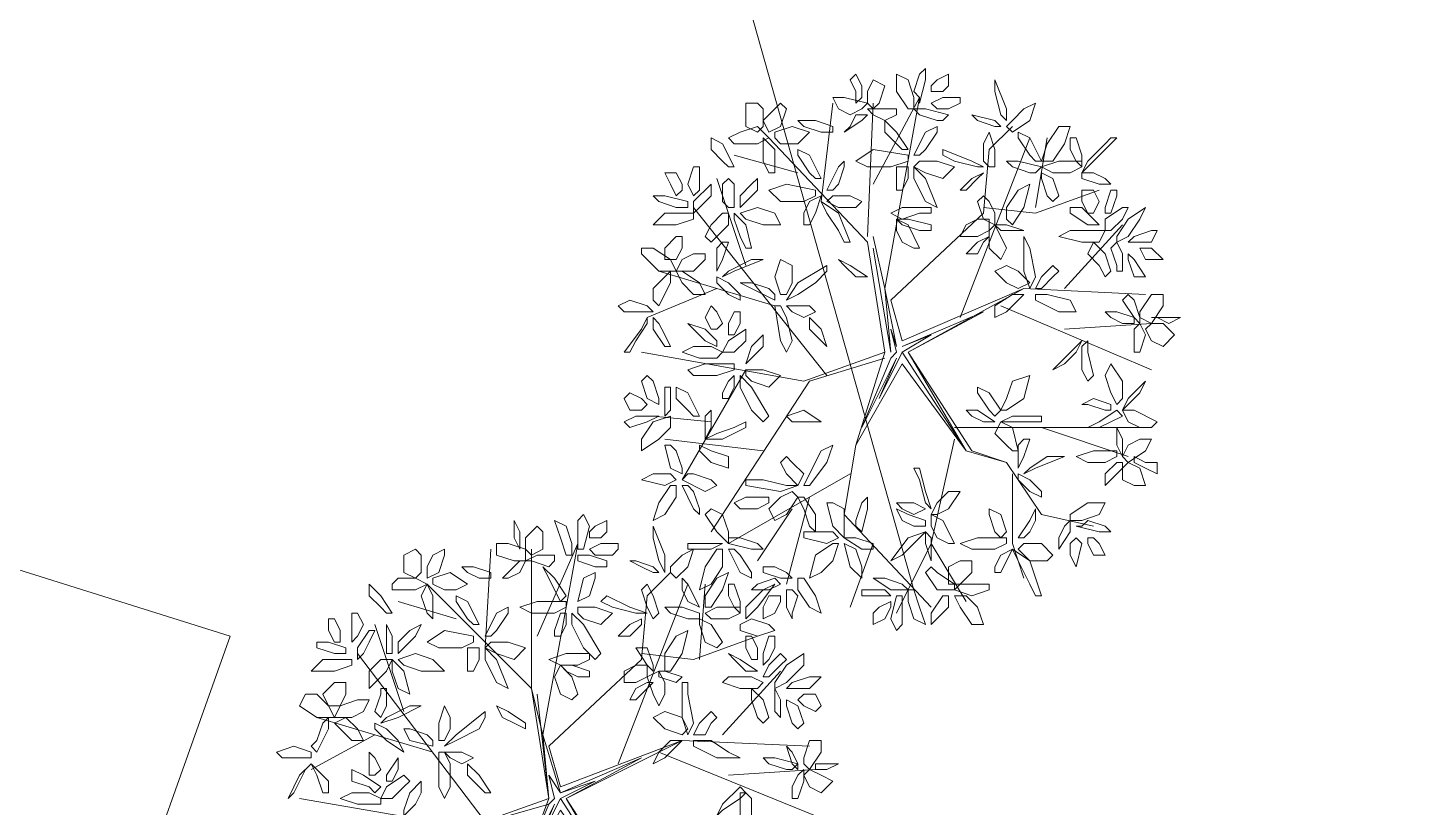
# Model space of a CAD drawing. Header units: millimetres. Extents: x 2364 to 2508, y 1551 to 1771.
# Drawn here: x 2444.81 to 2451.59, y 1631.53 to 1635.33 of the extents above; entities that cross this region are included whole.
import ezdxf

# ---------------------------------------------------------------- set-up
doc = ezdxf.new("R2010")
doc.units = ezdxf.units.MM
doc.layers.add('PDF_0', color=7, linetype='Continuous')
doc.layers.add('PDF_CVL_CUADCON_TIT', color=7, linetype='Continuous')

msp = doc.modelspace()

# ---------------------------------------------------------------- linework, layer by layer
at = {"layer": 'PDF_0', "lineweight": 9}
for points in [[(2448.8435, 1634.9621), (2448.8718, 1634.9903), (2448.8718, 1635.0468), (2448.8435, 1635.1033), (2448.8153, 1635.0751), (2448.8435, 1635.0186)], [(2449.1259, 1634.9339), (2449.0977, 1634.9339), (2449.0412, 1635.0186), (2449.0412, 1635.1033), (2449.0977, 1635.0751), (2449.1259, 1634.9903)], [(2449.1259, 1635.0186), (2449.1542, 1635.1033), (2449.1824, 1635.1315), (2449.1824, 1635.0751), (2449.1542, 1634.9621), (2449.1542, 1634.9903)], [(2449.2107, 1635.0186), (2449.2107, 1635.0468), (2449.2389, 1635.0751), (2449.2954, 1635.1033), (2449.2954, 1635.0468), (2449.2671, 1635.0186)], [(2448.9283, 1634.9339), (2448.9, 1634.9621), (2448.9, 1635.0186), (2448.9283, 1635.0751), (2448.9847, 1635.0468), (2448.9565, 1634.9621)], [(2449.5213, 1635.0186), (2449.5213, 1635.0751), (2449.5778, 1634.9339), (2449.5778, 1634.8774), (2449.5495, 1634.9056)], [(2448.3917, 1634.9339), (2448.3917, 1634.8491), (2448.3635, 1634.8209), (2448.307, 1634.8491), (2448.307, 1634.9621), (2448.3635, 1634.9621)], [(2448.4764, 1634.9621), (2448.5047, 1634.9339), (2448.4764, 1634.8491), (2448.4199, 1634.8209), (2448.3917, 1634.8774), (2448.4482, 1634.9339)], [(2448.8153, 1634.9056), (2448.7588, 1634.9339), (2448.7306, 1634.9903), (2448.7871, 1634.9903), (2448.9, 1634.9621), (2448.8718, 1634.9339)], [(2449.2954, 1634.9339), (2449.2389, 1634.9339), (2449.2107, 1634.9621), (2449.2671, 1634.9903), (2449.3519, 1634.9903), (2449.3519, 1634.9621)], [(2449.5778, 1634.8491), (2449.606, 1634.8209), (2449.6907, 1634.8774), (2449.719, 1634.9621), (2449.6625, 1634.9339), (2449.606, 1634.8774)], [(2448.8153, 1634.8491), (2448.7871, 1634.8209), (2448.8718, 1634.8774), (2448.9, 1634.9056), (2448.8435, 1634.9056)], [(2448.9847, 1634.8774), (2448.9283, 1634.9056), (2448.9, 1634.9339), (2448.9565, 1634.9339), (2449.0412, 1634.9339), (2449.0412, 1634.9056)], [(2449.2389, 1634.8774), (2449.1542, 1634.9056), (2449.1259, 1634.9339), (2449.1824, 1634.9339), (2449.2954, 1634.9056), (2449.2671, 1634.8774)], [(2449.4366, 1634.8774), (2449.4083, 1634.9056), (2449.5213, 1634.8774), (2449.5495, 1634.8491), (2449.5213, 1634.8491)], [(2448.2787, 1634.8209), (2448.3635, 1634.8491), (2448.4199, 1634.7927), (2448.3635, 1634.7644), (2448.2505, 1634.7644), (2448.2223, 1634.7927)], [(2448.4482, 1634.7927), (2448.4482, 1634.8209), (2448.5329, 1634.8491), (2448.6176, 1634.8209), (2448.5611, 1634.7644), (2448.4764, 1634.7644)], [(2448.6741, 1634.8209), (2448.5894, 1634.8491), (2448.5611, 1634.8774), (2448.6459, 1634.8774), (2448.7306, 1634.8491), (2448.7306, 1634.8209)], [(2449.0412, 1634.7644), (2448.9847, 1634.8209), (2448.9847, 1634.8774), (2449.0412, 1634.8209), (2449.0977, 1634.7362), (2449.0695, 1634.7362)], [(2449.1824, 1634.7362), (2449.2389, 1634.8209), (2449.2389, 1634.8491), (2449.1824, 1634.8209), (2449.1259, 1634.7079), (2449.1542, 1634.7079)], [(2449.493, 1634.6515), (2449.5213, 1634.6515), (2449.5213, 1634.7362), (2449.493, 1634.8209), (2449.4648, 1634.7644), (2449.4648, 1634.6797)], [(2449.6907, 1634.7079), (2449.6342, 1634.7927), (2449.6342, 1634.8209), (2449.6907, 1634.7927), (2449.7472, 1634.6797), (2449.719, 1634.6797)], [(2449.7472, 1634.6797), (2449.8037, 1634.6797), (2449.8602, 1634.7644), (2449.8884, 1634.8491), (2449.8319, 1634.8491), (2449.7754, 1634.7644)], [(2448.194, 1634.6797), (2448.1375, 1634.7362), (2448.1375, 1634.7927), (2448.194, 1634.7644), (2448.2505, 1634.6515), (2448.2223, 1634.6515)], [(2448.3917, 1634.6797), (2448.3917, 1634.7362), (2448.3917, 1634.7927), (2448.4482, 1634.7362), (2448.4482, 1634.6232), (2448.4199, 1634.6232)], [(2449.8884, 1634.7362), (2449.9166, 1634.6797), (2449.9449, 1634.6515), (2449.9449, 1634.7079), (2449.9166, 1634.7927), (2449.8884, 1634.7927)], [(2450.0578, 1634.7644), (2449.9731, 1634.6797), (2449.9449, 1634.6232), (2450.0014, 1634.6797), (2450.1143, 1634.7927), (2450.0861, 1634.7927)], [(2448.6176, 1634.6232), (2448.5611, 1634.7079), (2448.5611, 1634.7362), (2448.6176, 1634.7079), (2448.6741, 1634.595), (2448.6459, 1634.595)], [(2448.7588, 1634.5667), (2448.7871, 1634.6515), (2448.7871, 1634.6797), (2448.7588, 1634.6515), (2448.7023, 1634.5385), (2448.7306, 1634.5385)], [(2449.013, 1634.6515), (2448.9, 1634.6515), (2448.8435, 1634.6797), (2448.9283, 1634.7362), (2449.0977, 1634.7079), (2449.0977, 1634.6797)], [(2449.1259, 1634.6515), (2449.1542, 1634.6797), (2449.2389, 1634.6797), (2449.3236, 1634.6515), (2449.2671, 1634.595), (2449.1824, 1634.6232)], [(2449.3236, 1634.6797), (2449.4366, 1634.6515), (2449.4648, 1634.6515), (2449.4083, 1634.6797), (2449.2671, 1634.7362), (2449.2671, 1634.7079)], [(2449.6907, 1634.6232), (2449.606, 1634.6515), (2449.5778, 1634.6797), (2449.6342, 1634.6797), (2449.7472, 1634.6515), (2449.719, 1634.6232)], [(2449.8884, 1634.6232), (2449.8037, 1634.6232), (2449.7472, 1634.6515), (2449.8319, 1634.6797), (2449.9449, 1634.6797), (2449.9449, 1634.6515)], [(2447.9963, 1634.5385), (2447.9681, 1634.5103), (2447.9399, 1634.5667), (2447.9116, 1634.6232), (2447.9681, 1634.6232), (2447.9963, 1634.5667)], [(2448.0811, 1634.595), (2448.0811, 1634.5385), (2448.0528, 1634.5103), (2448.0246, 1634.5667), (2448.0528, 1634.6515), (2448.0811, 1634.6515)], [(2449.0412, 1634.5385), (2449.0695, 1634.5385), (2449.0977, 1634.595), (2449.0977, 1634.6515), (2449.0412, 1634.6515), (2449.0412, 1634.595)], [(2449.1824, 1634.482), (2449.2389, 1634.4538), (2449.1824, 1634.595), (2449.1259, 1634.6515), (2449.1259, 1634.595)], [(2449.3801, 1634.5385), (2449.3519, 1634.5385), (2449.4083, 1634.595), (2449.4648, 1634.6232), (2449.4366, 1634.595)], [(2449.7754, 1634.5103), (2449.7472, 1634.595), (2449.7472, 1634.6232), (2449.8037, 1634.595), (2449.8319, 1634.5103), (2449.8037, 1634.482)], [(2449.9449, 1634.6232), (2449.9449, 1634.595), (2450.0296, 1634.5667), (2450.0861, 1634.5667), (2450.0578, 1634.595), (2450.0014, 1634.6232)], [(2448.1375, 1634.5103), (2448.1375, 1634.5667), (2448.0528, 1634.482), (2448.0528, 1634.4255), (2448.0811, 1634.4538)], [(2448.194, 1634.482), (2448.194, 1634.5667), (2448.2223, 1634.595), (2448.2505, 1634.5667), (2448.2505, 1634.4538), (2448.2223, 1634.4538)], [(2448.2787, 1634.5103), (2448.3352, 1634.5667), (2448.3635, 1634.595), (2448.3635, 1634.5385), (2448.2787, 1634.4538), (2448.2787, 1634.482)], [(2448.5894, 1634.482), (2448.4764, 1634.482), (2448.4199, 1634.5385), (2448.5047, 1634.5667), (2448.6459, 1634.5385), (2448.6459, 1634.5103)], [(2449.5778, 1634.3973), (2449.606, 1634.3691), (2449.6625, 1634.4538), (2449.6907, 1634.5667), (2449.6342, 1634.5385), (2449.5778, 1634.4538)], [(2447.9681, 1634.4538), (2447.8834, 1634.482), (2447.8552, 1634.5103), (2447.9116, 1634.5103), (2448.0246, 1634.482), (2448.0246, 1634.4538)], [(2448.5894, 1634.3691), (2448.6176, 1634.3691), (2448.6459, 1634.4255), (2448.6741, 1634.5103), (2448.6176, 1634.482), (2448.5894, 1634.4255)], [(2448.7588, 1634.3408), (2448.7023, 1634.4255), (2448.6741, 1634.482), (2448.7588, 1634.4255), (2448.8153, 1634.2843), (2448.7871, 1634.2843)], [(2448.7023, 1634.482), (2448.7306, 1634.5103), (2448.8153, 1634.5103), (2448.8718, 1634.482), (2448.8435, 1634.4538), (2448.7588, 1634.4538)], [(2449.493, 1634.482), (2449.5213, 1634.4255), (2449.5213, 1634.3691), (2449.4648, 1634.3973), (2449.4366, 1634.482), (2449.4648, 1634.5103)], [(2450.0014, 1634.4255), (2449.9731, 1634.4255), (2449.9449, 1634.482), (2449.9449, 1634.5385), (2450.0014, 1634.5385), (2450.0296, 1634.482)], [(2450.1143, 1634.5103), (2450.0861, 1634.4255), (2450.0578, 1634.4255), (2450.0578, 1634.4538), (2450.0861, 1634.5385), (2450.1143, 1634.5385)], [(2448.0528, 1634.4255), (2448.0528, 1634.3973), (2447.9681, 1634.3691), (2447.8552, 1634.3691), (2447.9116, 1634.4255), (2447.9963, 1634.4255)], [(2448.1375, 1634.3691), (2448.194, 1634.4255), (2448.2223, 1634.4255), (2448.2223, 1634.3691), (2448.1375, 1634.2843), (2448.1093, 1634.3126)], [(2448.2787, 1634.3126), (2448.2505, 1634.3973), (2448.2505, 1634.4255), (2448.307, 1634.3691), (2448.3352, 1634.2561), (2448.307, 1634.2561)], [(2448.2787, 1634.4255), (2448.307, 1634.3973), (2448.3917, 1634.3691), (2448.4764, 1634.3691), (2448.4482, 1634.4255), (2448.3635, 1634.4538)], [(2449.1542, 1634.4255), (2449.0695, 1634.3973), (2449.013, 1634.4255), (2449.0695, 1634.4538), (2449.2107, 1634.4538), (2449.2107, 1634.4255)], [(2449.9731, 1634.3691), (2449.8884, 1634.4255), (2449.8884, 1634.4538), (2449.9449, 1634.4538), (2450.0296, 1634.3691), (2450.0014, 1634.3691)], [(2450.1426, 1634.3973), (2450.0861, 1634.3408), (2450.0578, 1634.3408), (2450.0578, 1634.3973), (2450.1426, 1634.4538), (2450.1708, 1634.4538)], [(2450.1143, 1634.2843), (2450.1143, 1634.3126), (2450.1708, 1634.3973), (2450.2555, 1634.4538), (2450.2273, 1634.3973), (2450.1708, 1634.3126)], [(2449.1542, 1634.3408), (2449.0695, 1634.3691), (2449.0412, 1634.3973), (2449.0977, 1634.3973), (2449.2107, 1634.3691), (2449.2107, 1634.3408)], [(2449.0695, 1634.2843), (2449.0412, 1634.3408), (2449.0412, 1634.3973), (2449.0977, 1634.3691), (2449.1542, 1634.2561), (2449.1259, 1634.2561)], [(2449.493, 1634.3973), (2449.493, 1634.3408), (2449.4366, 1634.3126), (2449.3519, 1634.3126), (2449.3801, 1634.3691), (2449.4366, 1634.3973)], [(2449.5495, 1634.3126), (2449.5778, 1634.2561), (2449.5495, 1634.1996), (2449.493, 1634.2561), (2449.493, 1634.3408), (2449.5213, 1634.3691)], [(2449.606, 1634.3408), (2449.6625, 1634.3408), (2449.5778, 1634.3691), (2449.5213, 1634.3691), (2449.5495, 1634.3408)], [(2450.0578, 1634.3408), (2450.0296, 1634.2843), (2449.9449, 1634.2843), (2449.8319, 1634.3126), (2449.8884, 1634.3408), (2450.0014, 1634.3408)], [(2450.199, 1634.3126), (2450.1708, 1634.2843), (2450.2838, 1634.2843), (2450.312, 1634.3408), (2450.2838, 1634.3408)], [(2447.9963, 1634.2561), (2447.9681, 1634.1996), (2447.9116, 1634.1996), (2447.9116, 1634.2561), (2447.9681, 1634.3126), (2447.9963, 1634.3126)], [(2448.1658, 1634.2561), (2448.1658, 1634.1714), (2448.1658, 1634.1431), (2448.194, 1634.1996), (2448.2223, 1634.2843), (2448.194, 1634.2843)], [(2449.493, 1634.3126), (2449.4366, 1634.2843), (2449.3801, 1634.2279), (2449.4366, 1634.2279), (2449.4648, 1634.2843)], [(2449.6907, 1634.2561), (2449.6625, 1634.3126), (2449.6625, 1634.1431), (2449.6907, 1634.0584), (2449.719, 1634.1149)], [(2450.0296, 1634.1714), (2449.9731, 1634.2279), (2450.0014, 1634.2843), (2450.0578, 1634.2279), (2450.0861, 1634.1431), (2450.0578, 1634.1149)], [(2450.1143, 1634.1714), (2450.0861, 1634.2561), (2450.1143, 1634.2843), (2450.1426, 1634.2279), (2450.1426, 1634.1431), (2450.1143, 1634.1431)], [(2447.8552, 1634.2561), (2447.9399, 1634.1996), (2447.9681, 1634.1431), (2447.8834, 1634.1431), (2447.7987, 1634.2279), (2447.7987, 1634.2561)], [(2448.1093, 1634.2279), (2448.1093, 1634.1996), (2448.0528, 1634.1431), (2447.9681, 1634.1431), (2447.9963, 1634.1996), (2448.0528, 1634.2279)], [(2450.199, 1634.1149), (2450.1708, 1634.1996), (2450.1708, 1634.2279), (2450.199, 1634.1996), (2450.2555, 1634.1149), (2450.2273, 1634.1149)], [(2450.2273, 1634.2561), (2450.2838, 1634.2561), (2450.3402, 1634.1996), (2450.2838, 1634.1996), (2450.2555, 1634.1996)], [(2447.8552, 1634.0584), (2447.9116, 1634.1149), (2447.9399, 1634.1431), (2447.9399, 1634.0867), (2447.8834, 1633.9737), (2447.8552, 1634.0019)], [(2447.9681, 1634.1431), (2447.9963, 1634.1431), (2448.0811, 1634.0867), (2448.1093, 1634.0302), (2448.0528, 1634.0302), (2447.9963, 1634.0867)], [(2448.3352, 1634.1996), (2448.3917, 1634.1996), (2448.2505, 1634.1431), (2448.194, 1634.1149), (2448.2223, 1634.1431)], [(2448.5047, 1634.0302), (2448.4764, 1634.0302), (2448.4482, 1634.1149), (2448.4764, 1634.1996), (2448.5329, 1634.1714), (2448.5329, 1634.0867)], [(2448.6459, 1634.0867), (2448.5611, 1634.0302), (2448.5047, 1634.0019), (2448.5611, 1634.0867), (2448.7023, 1634.1714), (2448.7023, 1634.1431)], [(2448.8435, 1634.1149), (2448.9, 1634.1149), (2448.8153, 1634.1714), (2448.7588, 1634.1996), (2448.7871, 1634.1714)], [(2449.6907, 1634.0867), (2449.6342, 1634.0584), (2449.5778, 1634.0867), (2449.5213, 1634.1431), (2449.5778, 1634.1714), (2449.6342, 1634.1431)], [(2449.8319, 1634.1431), (2449.8037, 1634.1714), (2449.7472, 1634.1149), (2449.719, 1634.0584), (2449.7472, 1634.0584), (2449.8037, 1634.1149)], [(2448.1658, 1634.1149), (2448.1658, 1634.0867), (2448.2223, 1634.0302), (2448.2787, 1634.0019), (2448.2787, 1634.0302), (2448.2223, 1634.0867)], [(2448.4199, 1634.0584), (2448.3352, 1634.0867), (2448.2787, 1634.0867), (2448.3352, 1634.0584), (2448.4482, 1634.0019), (2448.4482, 1634.0302)], [(2447.8552, 1633.9455), (2447.8269, 1633.9737), (2447.7422, 1634.0019), (2447.6857, 1633.9737), (2447.714, 1633.9455), (2447.7987, 1633.9455)], [(2449.606, 1634.0302), (2449.5213, 1633.9737), (2449.5213, 1633.9172), (2449.5778, 1633.9455), (2449.6625, 1634.0302), (2449.6342, 1634.0302)], [(2449.7754, 1634.0302), (2449.8884, 1634.0019), (2449.9166, 1633.9455), (2449.8319, 1633.9455), (2449.719, 1634.0019), (2449.719, 1634.0302)], [(2450.199, 1634.0019), (2450.2273, 1633.9172), (2450.2273, 1633.889), (2450.199, 1633.9172), (2450.1426, 1634.0019), (2450.1708, 1634.0302)], [(2450.2273, 1633.9455), (2450.2838, 1634.0302), (2450.3402, 1634.0302), (2450.3402, 1633.9737), (2450.2838, 1633.889), (2450.2273, 1633.9172)], [(2448.1658, 1633.8607), (2448.1375, 1633.8607), (2448.1093, 1633.9172), (2448.1375, 1633.9737), (2448.1658, 1633.9455), (2448.194, 1633.889)], [(2448.2787, 1633.889), (2448.2505, 1633.8325), (2448.2223, 1633.8325), (2448.2223, 1633.889), (2448.2505, 1633.9455), (2448.2787, 1633.9455)], [(2448.5047, 1633.9172), (2448.5329, 1633.8043), (2448.5047, 1633.7478), (2448.4764, 1633.8043), (2448.4482, 1633.9737), (2448.4764, 1633.9737)], [(2448.6459, 1633.9455), (2448.6176, 1633.9737), (2448.5611, 1633.9737), (2448.5047, 1633.9737), (2448.5329, 1633.9455), (2448.5894, 1633.9172)], [(2450.1426, 1633.889), (2450.0861, 1633.9172), (2450.0578, 1633.9455), (2450.1143, 1633.9455), (2450.199, 1633.9172), (2450.199, 1633.889)], [(2447.7704, 1633.8043), (2447.8269, 1633.889), (2447.8269, 1633.9172), (2447.7987, 1633.8607), (2447.714, 1633.7478), (2447.7422, 1633.7478)], [(2447.9116, 1633.8325), (2447.8834, 1633.889), (2447.8552, 1633.9172), (2447.8552, 1633.8607), (2447.9116, 1633.776), (2447.9399, 1633.776)], [(2448.1093, 1633.8043), (2448.0528, 1633.8607), (2448.0246, 1633.889), (2448.1093, 1633.8607), (2448.1658, 1633.8043), (2448.1658, 1633.776)], [(2448.6741, 1633.8043), (2448.7023, 1633.776), (2448.6741, 1633.8607), (2448.6176, 1633.9172), (2448.6176, 1633.8607)], [(2450.199, 1633.8043), (2450.199, 1633.8607), (2450.2273, 1633.889), (2450.2555, 1633.8325), (2450.2273, 1633.7478), (2450.199, 1633.7478)], [(2450.2555, 1633.8607), (2450.2838, 1633.889), (2450.3402, 1633.889), (2450.3967, 1633.8325), (2450.3402, 1633.776), (2450.2838, 1633.8043)], [(2450.2838, 1633.9172), (2450.312, 1633.9172), (2450.3685, 1633.889), (2450.425, 1633.9172), (2450.3967, 1633.9172), (2450.3402, 1633.9172)], [(2448.307, 1633.8043), (2448.2505, 1633.7478), (2448.194, 1633.7478), (2448.2223, 1633.8043), (2448.307, 1633.8607), (2448.307, 1633.8325)], [(2448.3352, 1633.7196), (2448.307, 1633.6913), (2448.3352, 1633.776), (2448.3917, 1633.8325), (2448.3917, 1633.776)], [(2449.9166, 1633.7478), (2449.9449, 1633.8043), (2449.8602, 1633.7196), (2449.8037, 1633.6631), (2449.8602, 1633.6913)], [(2449.9731, 1633.7478), (2450.0014, 1633.6348), (2449.9731, 1633.6066), (2449.9449, 1633.6631), (2449.9449, 1633.776), (2449.9731, 1633.8043)], [(2448.194, 1633.7478), (2448.1658, 1633.7196), (2448.0811, 1633.7196), (2447.9963, 1633.7478), (2448.0528, 1633.776), (2448.1375, 1633.776)], [(2448.1658, 1633.6348), (2448.0528, 1633.6348), (2448.0246, 1633.6631), (2448.1093, 1633.6913), (2448.2505, 1633.6913), (2448.2505, 1633.6631)], [(2448.307, 1633.6348), (2448.307, 1633.6631), (2448.3917, 1633.6631), (2448.4764, 1633.6348), (2448.4199, 1633.5784), (2448.3352, 1633.6066)], [(2450.1143, 1633.4936), (2450.1426, 1633.5219), (2450.1426, 1633.6066), (2450.0861, 1633.6913), (2450.0578, 1633.6348), (2450.0861, 1633.5501)], [(2447.8552, 1633.6066), (2447.8834, 1633.5219), (2447.8834, 1633.4936), (2447.8269, 1633.5219), (2447.7987, 1633.6066), (2447.8269, 1633.6348)], [(2448.194, 1633.5219), (2448.2223, 1633.5219), (2448.2505, 1633.5784), (2448.2505, 1633.6348), (2448.2223, 1633.6066), (2448.194, 1633.5501)], [(2448.3352, 1633.4654), (2448.2787, 1633.5784), (2448.2787, 1633.6348), (2448.3352, 1633.5784), (2448.4199, 1633.4372), (2448.3917, 1633.4089)], [(2449.5495, 1633.4654), (2449.5778, 1633.4654), (2449.6625, 1633.5219), (2449.6907, 1633.6348), (2449.606, 1633.6066), (2449.5778, 1633.5219)], [(2450.2273, 1633.5501), (2450.2555, 1633.6066), (2450.1708, 1633.5219), (2450.1426, 1633.4654), (2450.1708, 1633.4936)], [(2447.8269, 1633.4936), (2447.7987, 1633.4654), (2447.7422, 1633.4654), (2447.714, 1633.5219), (2447.7422, 1633.5501), (2447.7987, 1633.5219)], [(2447.9399, 1633.5501), (2447.9399, 1633.4654), (2447.9116, 1633.4372), (2447.9116, 1633.4936), (2447.9116, 1633.5784), (2447.9399, 1633.5784)], [(2448.0246, 1633.4654), (2447.9681, 1633.5219), (2447.9681, 1633.5784), (2448.0246, 1633.5501), (2448.0811, 1633.4372), (2448.0528, 1633.4372)], [(2449.493, 1633.4654), (2449.4366, 1633.5501), (2449.4366, 1633.5784), (2449.493, 1633.5501), (2449.5495, 1633.4654), (2449.5213, 1633.4372)], [(2448.1093, 1633.4372), (2448.1375, 1633.4654), (2448.1375, 1633.3807), (2448.1093, 1633.3242), (2448.1093, 1633.3807)], [(2448.6176, 1633.4089), (2448.6741, 1633.4089), (2448.5894, 1633.4654), (2448.5047, 1633.4372), (2448.5329, 1633.4089)], [(2449.4648, 1633.4089), (2449.5213, 1633.4089), (2449.4366, 1633.4654), (2449.3801, 1633.4654), (2449.4083, 1633.4372)], [(2450.0578, 1633.4654), (2449.9731, 1633.4936), (2449.9449, 1633.4936), (2450.0014, 1633.5219), (2450.0861, 1633.4936), (2450.0861, 1633.4654)], [(2450.0861, 1633.4089), (2450.0296, 1633.3807), (2449.9731, 1633.3807), (2450.0296, 1633.4089), (2450.1143, 1633.4654), (2450.1426, 1633.4372)], [(2450.2273, 1633.3807), (2450.1708, 1633.4089), (2450.1426, 1633.4654), (2450.199, 1633.4654), (2450.312, 1633.4089), (2450.2838, 1633.3807)], [(2447.8269, 1633.4089), (2447.8834, 1633.4372), (2447.7704, 1633.4372), (2447.714, 1633.4089), (2447.7422, 1633.3807)], [(2447.9399, 1633.4372), (2447.9399, 1633.3807), (2447.8834, 1633.3242), (2447.7987, 1633.2677), (2447.7987, 1633.3242), (2447.8552, 1633.4089)], [(2448.2505, 1633.3807), (2448.1658, 1633.3524), (2448.1093, 1633.3242), (2448.194, 1633.3242), (2448.307, 1633.3807), (2448.307, 1633.4089)], [(2449.5778, 1633.296), (2449.5213, 1633.3524), (2449.5495, 1633.4089), (2449.606, 1633.3807), (2449.6342, 1633.2677), (2449.606, 1633.2677)], [(2449.6907, 1633.4089), (2449.606, 1633.4089), (2449.5495, 1633.4089), (2449.606, 1633.4372), (2449.7472, 1633.4372), (2449.7472, 1633.4089)], [(2449.6342, 1633.296), (2449.6342, 1633.2112), (2449.6342, 1633.183), (2449.6625, 1633.2395), (2449.6907, 1633.3242), (2449.6625, 1633.3242)], [(2450.1426, 1633.3242), (2450.1143, 1633.3807), (2450.1143, 1633.296), (2450.1426, 1633.2395), (2450.1426, 1633.2677)], [(2450.1708, 1633.296), (2450.2273, 1633.3242), (2450.2838, 1633.3242), (2450.2555, 1633.2677), (2450.1708, 1633.2112), (2450.1426, 1633.2395)], [(2447.9681, 1633.2677), (2447.9963, 1633.183), (2447.9963, 1633.1548), (2447.9399, 1633.183), (2447.9116, 1633.296), (2447.9399, 1633.296)], [(2448.0811, 1633.296), (2448.0811, 1633.2677), (2448.1375, 1633.2112), (2448.2223, 1633.183), (2448.2223, 1633.2395), (2448.1375, 1633.2677)], [(2448.6176, 1633.1548), (2448.6741, 1633.2677), (2448.7306, 1633.296), (2448.7023, 1633.2112), (2448.6176, 1633.0983), (2448.5894, 1633.0983)], [(2450.0578, 1633.2112), (2449.9731, 1633.2112), (2449.9166, 1633.2395), (2450.0014, 1633.2677), (2450.1143, 1633.2677), (2450.1143, 1633.2395)], [(2448.5047, 1633.2395), (2448.4764, 1633.2112), (2448.5047, 1633.1548), (2448.5611, 1633.0983), (2448.5894, 1633.1548), (2448.5329, 1633.2112)], [(2449.7754, 1633.2395), (2449.8602, 1633.2395), (2449.719, 1633.183), (2449.6625, 1633.1548), (2449.6907, 1633.183)], [(2450.0578, 1633.1548), (2450.1143, 1633.2112), (2450.1426, 1633.2112), (2450.1426, 1633.183), (2450.0578, 1633.0983), (2450.0578, 1633.1265)], [(2450.1426, 1633.183), (2450.1708, 1633.2112), (2450.2273, 1633.183), (2450.2555, 1633.0983), (2450.199, 1633.0983), (2450.1426, 1633.1265)], [(2450.199, 1633.2395), (2450.199, 1633.2112), (2450.2555, 1633.183), (2450.312, 1633.1548), (2450.312, 1633.2112), (2450.2555, 1633.2112)], [(2447.8552, 1633.1548), (2447.7987, 1633.1265), (2447.9116, 1633.0983), (2447.9681, 1633.1265), (2447.9399, 1633.1548)], [(2448.0528, 1633.1548), (2448.1375, 1633.1265), (2448.1658, 1633.0983), (2448.1093, 1633.07), (2447.9963, 1633.1265), (2448.0246, 1633.1548)], [(2448.3917, 1633.1265), (2448.5047, 1633.0983), (2448.5611, 1633.0983), (2448.4764, 1633.07), (2448.307, 1633.0983), (2448.307, 1633.1265)], [(2449.1542, 1633.1265), (2449.1824, 1633.0136), (2449.2107, 1632.9853), (2449.1824, 1633.07), (2449.1542, 1633.183), (2449.1259, 1633.183)], [(2449.6342, 1633.1548), (2449.6342, 1633.1265), (2449.6907, 1633.07), (2449.7472, 1633.0418), (2449.7472, 1633.07), (2449.6907, 1633.1265)], [(2447.9681, 1633.0983), (2447.9399, 1633.0983), (2447.8834, 1633.0136), (2447.8552, 1632.9288), (2447.9116, 1632.9571), (2447.9681, 1633.0418)], [(2448.0528, 1633.07), (2448.0811, 1632.9853), (2448.0811, 1632.9571), (2448.0528, 1632.9853), (2447.9963, 1633.0983), (2448.0246, 1633.0983)], [(2448.5329, 1633.07), (2448.5611, 1633.0418), (2448.5047, 1632.9571), (2448.4482, 1632.9288), (2448.4199, 1632.9853), (2448.4764, 1633.0418)], [(2449.2107, 1632.9571), (2449.2389, 1632.9571), (2449.2954, 1632.9853), (2449.3519, 1633.07), (2449.2954, 1633.07), (2449.2389, 1633.0136)], [(2448.194, 1632.9571), (2448.2223, 1632.8724), (2448.2223, 1632.8159), (2448.1658, 1632.8724), (2448.1093, 1632.9571), (2448.1375, 1632.9853)], [(2448.3635, 1632.9853), (2448.2787, 1632.9853), (2448.2505, 1633.0136), (2448.307, 1633.0418), (2448.4199, 1633.0418), (2448.4199, 1633.0136)], [(2448.5894, 1632.9853), (2448.6176, 1632.9006), (2448.6459, 1632.8724), (2448.6459, 1632.9571), (2448.5894, 1633.0418), (2448.5611, 1633.0418)], [(2448.7871, 1632.9853), (2448.7871, 1632.9006), (2448.7871, 1632.8441), (2448.7306, 1632.9006), (2448.7023, 1633.0136), (2448.7306, 1633.0136)], [(2448.8435, 1632.9288), (2448.8718, 1633.0136), (2448.9, 1633.0418), (2448.9, 1632.9853), (2448.8718, 1632.8724), (2448.8435, 1632.9006)], [(2449.0695, 1632.9853), (2449.0412, 1633.0136), (2449.1259, 1633.0136), (2449.1824, 1632.9853), (2449.1259, 1632.9571)], [(2449.1824, 1632.9006), (2449.1824, 1632.9288), (2449.0977, 1632.9571), (2449.0412, 1632.9853), (2449.0695, 1632.9288), (2449.1259, 1632.9006)], [(2449.5213, 1632.8724), (2449.493, 1632.9571), (2449.493, 1632.9853), (2449.5495, 1632.9571), (2449.5778, 1632.8724), (2449.5495, 1632.8441)], [(2449.6907, 1632.8724), (2449.719, 1632.9288), (2449.719, 1632.9853), (2449.6907, 1632.9288), (2449.6342, 1632.8441), (2449.6625, 1632.8441)], [(2449.8884, 1632.9288), (2449.8884, 1632.9571), (2449.9731, 1633.0136), (2450.0578, 1633.0136), (2450.0296, 1632.9571), (2449.9449, 1632.9288)], [(2447.2056, 1632.7876), (2447.2056, 1632.8159), (2447.2056, 1632.8724), (2447.1774, 1632.9288), (2447.1774, 1632.9006), (2447.1774, 1632.8441)], [(2447.4598, 1632.7594), (2447.4316, 1632.7594), (2447.4033, 1632.8441), (2447.3751, 1632.9288), (2447.4316, 1632.9006), (2447.4598, 1632.8159)], [(2447.488, 1632.8441), (2447.488, 1632.9288), (2447.5163, 1632.9571), (2447.5445, 1632.9006), (2447.5163, 1632.7876), (2447.488, 1632.7876)], [(2447.5445, 1632.8441), (2447.5445, 1632.8724), (2447.5728, 1632.9006), (2447.6292, 1632.9288), (2447.6292, 1632.8724), (2447.601, 1632.8441)], [(2449.2389, 1632.8441), (2449.2107, 1632.9006), (2449.2107, 1632.9571), (2449.2671, 1632.9288), (2449.3236, 1632.8159), (2449.2954, 1632.8159)], [(2449.8319, 1632.8441), (2449.8319, 1632.7876), (2449.8884, 1632.8724), (2449.8884, 1632.9288), (2449.8602, 1632.9006)], [(2449.9731, 1632.9288), (2450.0578, 1632.9006), (2450.0861, 1632.8724), (2450.0296, 1632.8724), (2449.9166, 1632.9006), (2449.9449, 1632.9006)], [(2447.2621, 1632.7594), (2447.2339, 1632.7876), (2447.2339, 1632.8441), (2447.2904, 1632.9006), (2447.3186, 1632.8724), (2447.3186, 1632.7876)], [(2447.8552, 1632.8441), (2447.8552, 1632.9006), (2447.9116, 1632.7594), (2447.9116, 1632.6747), (2447.8834, 1632.7312)], [(2448.6459, 1632.8724), (2448.7306, 1632.8724), (2448.7588, 1632.8441), (2448.7023, 1632.8159), (2448.5894, 1632.8441), (2448.5894, 1632.8724)], [(2449.0695, 1632.7594), (2449.013, 1632.7312), (2449.0977, 1632.8441), (2449.1824, 1632.8724), (2449.1542, 1632.8441)], [(2449.2107, 1632.7594), (2449.2107, 1632.7312), (2449.1824, 1632.8159), (2449.1824, 1632.8724), (2449.2107, 1632.8441)], [(2446.7256, 1632.7594), (2446.7256, 1632.6747), (2446.6973, 1632.6464), (2446.6408, 1632.6747), (2446.6408, 1632.7594), (2446.6973, 1632.7876)], [(2446.8385, 1632.7876), (2446.8385, 1632.7594), (2446.8103, 1632.6747), (2446.7538, 1632.6464), (2446.7538, 1632.7029), (2446.782, 1632.7594)], [(2447.1774, 1632.7312), (2447.0927, 1632.7594), (2447.0927, 1632.8159), (2447.1492, 1632.8159), (2447.2339, 1632.7876), (2447.2339, 1632.7312)], [(2447.6575, 1632.7594), (2447.5728, 1632.7594), (2447.5445, 1632.7876), (2447.601, 1632.8159), (2447.6857, 1632.8159), (2447.6857, 1632.7876)], [(2447.9399, 1632.6747), (2447.9681, 1632.6464), (2448.0246, 1632.7029), (2448.0528, 1632.7876), (2447.9963, 1632.7594), (2447.9399, 1632.7029)], [(2448.0811, 1632.8159), (2448.1658, 1632.8159), (2448.194, 1632.8159), (2448.1375, 1632.7876), (2448.0246, 1632.7876), (2448.0246, 1632.8159)], [(2448.194, 1632.7876), (2448.1658, 1632.7876), (2448.1093, 1632.7029), (2448.0811, 1632.59), (2448.1375, 1632.6182), (2448.194, 1632.7029)], [(2448.2787, 1632.8441), (2448.3635, 1632.8159), (2448.3917, 1632.7876), (2448.3352, 1632.7876), (2448.2223, 1632.8159), (2448.2223, 1632.8441)], [(2448.2787, 1632.7594), (2448.3352, 1632.6747), (2448.3352, 1632.6464), (2448.2787, 1632.6747), (2448.2223, 1632.7876), (2448.2505, 1632.7876)], [(2448.7588, 1632.8159), (2448.7306, 1632.8159), (2448.6459, 1632.7594), (2448.6176, 1632.6464), (2448.6741, 1632.6747), (2448.7306, 1632.7312)], [(2448.8435, 1632.8441), (2448.7871, 1632.8441), (2448.8718, 1632.7876), (2448.9283, 1632.7876), (2448.9283, 1632.8159)], [(2448.8435, 1632.7876), (2448.7871, 1632.8159), (2448.8153, 1632.7029), (2448.8718, 1632.6464), (2448.8718, 1632.7029)], [(2449.5213, 1632.7876), (2449.4083, 1632.7876), (2449.3519, 1632.8159), (2449.4366, 1632.8441), (2449.5778, 1632.8441), (2449.5778, 1632.8159)], [(2449.5213, 1632.6747), (2449.5495, 1632.6747), (2449.5778, 1632.7312), (2449.606, 1632.7876), (2449.5495, 1632.7594), (2449.5213, 1632.7029)], [(2449.6907, 1632.6182), (2449.6342, 1632.7312), (2449.606, 1632.7876), (2449.6907, 1632.7312), (2449.7472, 1632.5617), (2449.719, 1632.5617)], [(2449.6342, 1632.7876), (2449.6625, 1632.8159), (2449.7472, 1632.8159), (2449.8037, 1632.7594), (2449.7754, 1632.7312), (2449.6907, 1632.7312)], [(2449.8884, 1632.7594), (2449.9166, 1632.7029), (2449.9449, 1632.8159), (2449.9166, 1632.8441), (2449.8884, 1632.8159)], [(2449.9731, 1632.8441), (2450.0014, 1632.8441), (2450.0296, 1632.8159), (2450.0578, 1632.7594), (2450.0014, 1632.7594), (2449.9731, 1632.8159)], [(2447.1492, 1632.6747), (2447.2056, 1632.7312), (2447.2339, 1632.7312), (2447.2056, 1632.6747), (2447.1492, 1632.6464), (2447.1209, 1632.6464)], [(2447.3468, 1632.7029), (2447.2621, 1632.7312), (2447.2339, 1632.7312), (2447.2904, 1632.7594), (2447.3751, 1632.7594), (2447.3751, 1632.7312)], [(2447.5728, 1632.7029), (2447.488, 1632.7312), (2447.488, 1632.7594), (2447.5445, 1632.7594), (2447.6292, 1632.7312), (2447.6292, 1632.7029)], [(2447.7987, 1632.7029), (2447.8552, 1632.6747), (2447.8834, 1632.6747), (2447.8552, 1632.7029), (2447.7704, 1632.7312), (2447.7422, 1632.7312)], [(2449.4083, 1632.6747), (2449.3519, 1632.6182), (2449.2954, 1632.6182), (2449.2954, 1632.7029), (2449.3519, 1632.7312), (2449.4083, 1632.7312)], [(2446.6126, 1632.6464), (2446.6973, 1632.6464), (2446.7538, 1632.6182), (2446.6973, 1632.59), (2446.5844, 1632.59), (2446.5844, 1632.6182)], [(2446.782, 1632.6182), (2446.782, 1632.6464), (2446.8668, 1632.6747), (2446.9515, 1632.6182), (2446.895, 1632.59), (2446.8385, 1632.59)], [(2447.008, 1632.6464), (2446.9515, 1632.6747), (2446.9232, 1632.7029), (2446.9797, 1632.7029), (2447.0644, 1632.6747), (2447.0644, 1632.6464)], [(2447.3751, 1632.59), (2447.3468, 1632.6464), (2447.3186, 1632.7029), (2447.3751, 1632.6464), (2447.4316, 1632.5617), (2447.4033, 1632.5335)], [(2447.5445, 1632.5617), (2447.488, 1632.5335), (2447.5163, 1632.6464), (2447.5728, 1632.6747), (2447.5728, 1632.6464)], [(2448.0246, 1632.5335), (2448.0811, 1632.5052), (2448.0246, 1632.6182), (2447.9963, 1632.6464), (2447.9963, 1632.59)], [(2448.1093, 1632.5052), (2448.1375, 1632.5052), (2448.194, 1632.59), (2448.2223, 1632.6747), (2448.1658, 1632.6464), (2448.1093, 1632.5617)], [(2448.3635, 1632.6182), (2448.3352, 1632.59), (2448.4199, 1632.59), (2448.4764, 1632.6182), (2448.4482, 1632.6464)], [(2448.4482, 1632.7029), (2448.5047, 1632.6747), (2448.5329, 1632.6464), (2448.4764, 1632.6464), (2448.3917, 1632.6747), (2448.3917, 1632.7029)], [(2448.5611, 1632.6464), (2448.5894, 1632.6464), (2448.6459, 1632.5617), (2448.6741, 1632.477), (2448.6176, 1632.5052), (2448.5611, 1632.59)], [(2448.9847, 1632.6464), (2449.0695, 1632.6182), (2449.0977, 1632.59), (2449.013, 1632.59), (2448.9283, 1632.6464), (2448.9565, 1632.6464)], [(2449.2389, 1632.6747), (2449.3236, 1632.6182), (2449.3236, 1632.59), (2449.2389, 1632.59), (2449.1824, 1632.6747), (2449.2107, 1632.7029)], [(2446.5279, 1632.5052), (2446.4714, 1632.5617), (2446.4714, 1632.6182), (2446.5279, 1632.5617), (2446.5844, 1632.477), (2446.5561, 1632.477)], [(2446.7538, 1632.477), (2446.782, 1632.4488), (2446.782, 1632.5617), (2446.7538, 1632.6182), (2446.7256, 1632.5617)], [(2447.8552, 1632.4488), (2447.8834, 1632.477), (2447.8552, 1632.5617), (2447.8269, 1632.6182), (2447.7987, 1632.59), (2447.8269, 1632.5052)], [(2448.2223, 1632.5617), (2448.2505, 1632.5052), (2448.2787, 1632.477), (2448.2787, 1632.5335), (2448.2505, 1632.6182), (2448.2223, 1632.6182)], [(2448.3917, 1632.59), (2448.4482, 1632.6182), (2448.3635, 1632.5052), (2448.307, 1632.4488), (2448.307, 1632.5052)], [(2448.5611, 1632.5617), (2448.5329, 1632.477), (2448.5329, 1632.4488), (2448.5047, 1632.5052), (2448.5047, 1632.59), (2448.5329, 1632.59)], [(2448.9, 1632.59), (2448.9847, 1632.59), (2449.013, 1632.5617), (2448.9565, 1632.5617), (2448.8718, 1632.5617), (2448.8718, 1632.59)], [(2449.0977, 1632.59), (2449.1259, 1632.59), (2449.1542, 1632.5052), (2449.1824, 1632.4205), (2449.1259, 1632.4488), (2449.0977, 1632.5335)], [(2449.493, 1632.6182), (2449.493, 1632.59), (2449.4083, 1632.5617), (2449.3236, 1632.59), (2449.3519, 1632.6182), (2449.4366, 1632.6182)], [(2446.9515, 1632.4488), (2446.895, 1632.5335), (2446.895, 1632.5617), (2446.9515, 1632.5335), (2447.008, 1632.4205), (2446.9797, 1632.4205)], [(2447.3751, 1632.477), (2447.2621, 1632.477), (2447.2056, 1632.5052), (2447.2904, 1632.5335), (2447.4316, 1632.5335), (2447.4316, 1632.5052)], [(2447.6575, 1632.5052), (2447.7704, 1632.477), (2447.8269, 1632.477), (2447.7422, 1632.5052), (2447.6292, 1632.5617), (2447.601, 1632.5335)], [(2448.4764, 1632.5617), (2448.4764, 1632.5335), (2448.4482, 1632.477), (2448.3917, 1632.4488), (2448.3917, 1632.5052), (2448.4199, 1632.5617)], [(2449.013, 1632.5335), (2449.013, 1632.5052), (2448.9847, 1632.4488), (2448.9283, 1632.4205), (2448.9283, 1632.477), (2448.9565, 1632.5052)], [(2449.0695, 1632.5052), (2449.0695, 1632.4205), (2449.0412, 1632.3923), (2449.013, 1632.4488), (2449.0412, 1632.5617), (2449.0695, 1632.5617)], [(2449.2107, 1632.477), (2449.2671, 1632.5617), (2449.2954, 1632.5617), (2449.2954, 1632.5052), (2449.2107, 1632.4205), (2449.2107, 1632.4488)], [(2449.3236, 1632.5617), (2449.3801, 1632.5617), (2449.4366, 1632.5052), (2449.4648, 1632.4205), (2449.4083, 1632.4205), (2449.3519, 1632.5052)], [(2446.3302, 1632.3358), (2446.302, 1632.3358), (2446.2737, 1632.3923), (2446.2737, 1632.4488), (2446.302, 1632.4488), (2446.3302, 1632.3923)], [(2446.4432, 1632.4205), (2446.4149, 1632.364), (2446.3867, 1632.3358), (2446.3867, 1632.3923), (2446.3867, 1632.477), (2446.4149, 1632.477)], [(2447.0927, 1632.3923), (2447.1492, 1632.477), (2447.1492, 1632.5052), (2447.0927, 1632.477), (2447.0362, 1632.364), (2447.0644, 1632.364)], [(2447.3751, 1632.364), (2447.4033, 1632.364), (2447.4316, 1632.4205), (2447.4316, 1632.477), (2447.4033, 1632.477), (2447.3751, 1632.3923)], [(2447.5163, 1632.3076), (2447.4598, 1632.4205), (2447.4598, 1632.477), (2447.5163, 1632.4205), (2447.601, 1632.2793), (2447.5728, 1632.2511)], [(2447.488, 1632.477), (2447.488, 1632.5052), (2447.5728, 1632.5052), (2447.6575, 1632.477), (2447.601, 1632.4205), (2447.5163, 1632.4488)], [(2447.7422, 1632.364), (2447.6857, 1632.364), (2447.7422, 1632.4205), (2447.7987, 1632.4488), (2447.7987, 1632.4205)], [(2448.0246, 1632.4488), (2447.9399, 1632.477), (2447.9116, 1632.5052), (2447.9963, 1632.5052), (2448.0811, 1632.477), (2448.0811, 1632.4488)], [(2448.1093, 1632.3358), (2448.0811, 1632.4205), (2448.0811, 1632.4488), (2448.1375, 1632.4205), (2448.194, 1632.3358), (2448.1658, 1632.3076)], [(2448.2223, 1632.4488), (2448.1375, 1632.4488), (2448.1093, 1632.477), (2448.1658, 1632.5052), (2448.2787, 1632.5052), (2448.2787, 1632.477)], [(2448.2787, 1632.4205), (2448.2787, 1632.3923), (2448.3635, 1632.364), (2448.4482, 1632.3923), (2448.4199, 1632.4205), (2448.3352, 1632.4488)], [(2446.4714, 1632.3358), (2446.4432, 1632.2793), (2446.4149, 1632.2511), (2446.4149, 1632.3076), (2446.4714, 1632.3923), (2446.4996, 1632.3923)], [(2446.5561, 1632.3076), (2446.5561, 1632.3923), (2446.5561, 1632.4205), (2446.5844, 1632.364), (2446.5844, 1632.2793), (2446.5561, 1632.2793)], [(2446.6126, 1632.3358), (2446.6126, 1632.2793), (2446.6973, 1632.364), (2446.7256, 1632.4205), (2446.6691, 1632.3923)], [(2446.9232, 1632.3076), (2446.8103, 1632.3076), (2446.7538, 1632.3358), (2446.8385, 1632.3923), (2446.9797, 1632.364), (2446.9797, 1632.3358)], [(2447.9116, 1632.1946), (2447.9399, 1632.1946), (2447.9963, 1632.2793), (2448.0246, 1632.3923), (2447.9681, 1632.364), (2447.9116, 1632.2793)], [(2446.302, 1632.2793), (2446.2173, 1632.3076), (2446.2173, 1632.3358), (2446.2737, 1632.3358), (2446.3584, 1632.3076), (2446.3584, 1632.2793)], [(2446.9515, 1632.1946), (2446.9797, 1632.1946), (2447.008, 1632.2511), (2447.008, 1632.3076), (2446.9515, 1632.3076), (2446.9515, 1632.2511)], [(2447.0362, 1632.3076), (2447.0644, 1632.3358), (2447.1492, 1632.3358), (2447.2339, 1632.3076), (2447.1774, 1632.2511), (2447.0927, 1632.2793)], [(2447.0927, 1632.1381), (2447.1492, 1632.1099), (2447.0927, 1632.2511), (2447.0362, 1632.3076), (2447.0362, 1632.2511)], [(2447.8269, 1632.3076), (2447.8552, 1632.2228), (2447.8552, 1632.1946), (2447.8269, 1632.2228), (2447.7704, 1632.3076), (2447.7987, 1632.3076)], [(2448.3635, 1632.2511), (2448.3352, 1632.2511), (2448.307, 1632.3076), (2448.307, 1632.364), (2448.3352, 1632.364), (2448.3635, 1632.3076)], [(2448.4482, 1632.3076), (2448.4199, 1632.2511), (2448.3917, 1632.2228), (2448.3917, 1632.2793), (2448.4199, 1632.364), (2448.4482, 1632.364)], [(2446.3867, 1632.2511), (2446.3867, 1632.2228), (2446.302, 1632.1946), (2446.189, 1632.1946), (2446.2455, 1632.2511), (2446.3302, 1632.2511)], [(2446.4714, 1632.1946), (2446.5279, 1632.2511), (2446.5844, 1632.2511), (2446.5561, 1632.1946), (2446.4714, 1632.1099), (2446.4714, 1632.1381)], [(2446.6126, 1632.1099), (2446.6691, 1632.0817), (2446.6408, 1632.1946), (2446.5844, 1632.2511), (2446.5844, 1632.1946)], [(2446.6126, 1632.2511), (2446.6408, 1632.2228), (2446.7256, 1632.1946), (2446.8385, 1632.1946), (2446.782, 1632.2511), (2446.6973, 1632.2793)], [(2447.488, 1632.2228), (2447.4033, 1632.2228), (2447.3468, 1632.2511), (2447.4316, 1632.2793), (2447.5445, 1632.2793), (2447.5445, 1632.2511)], [(2448.307, 1632.1946), (2448.3635, 1632.1946), (2448.2787, 1632.2511), (2448.2223, 1632.2793), (2448.2505, 1632.2511)], [(2448.4764, 1632.2228), (2448.4199, 1632.1664), (2448.3917, 1632.1664), (2448.4199, 1632.2228), (2448.4764, 1632.2793), (2448.5047, 1632.2511)], [(2448.4482, 1632.1099), (2448.4482, 1632.1381), (2448.5047, 1632.2228), (2448.5894, 1632.2793), (2448.5894, 1632.2228), (2448.5047, 1632.1381)], [(2447.4033, 1632.0817), (2447.3751, 1632.1664), (2447.4033, 1632.2228), (2447.4598, 1632.1664), (2447.488, 1632.0817), (2447.4598, 1632.0534)], [(2447.488, 1632.1664), (2447.4316, 1632.1946), (2447.4033, 1632.2228), (2447.4598, 1632.2228), (2447.5445, 1632.1946), (2447.5445, 1632.1664)], [(2447.8269, 1632.2228), (2447.8269, 1632.1664), (2447.7704, 1632.1381), (2447.714, 1632.1381), (2447.714, 1632.1946), (2447.7704, 1632.2228)], [(2447.9116, 1632.1381), (2447.9116, 1632.0817), (2447.8834, 1632.0252), (2447.8552, 1632.0817), (2447.8269, 1632.1664), (2447.8834, 1632.1946)], [(2447.9681, 1632.1381), (2447.9963, 1632.1664), (2447.9116, 1632.1946), (2447.8834, 1632.1946), (2447.8834, 1632.1664)], [(2446.3584, 1632.0817), (2446.3302, 1632.0252), (2446.2737, 1632.0252), (2446.2455, 1632.0817), (2446.302, 1632.1381), (2446.3584, 1632.1381)], [(2446.5279, 1632.0817), (2446.4996, 1631.9969), (2446.5279, 1631.9687), (2446.5561, 1632.0252), (2446.5561, 1632.1099), (2446.5279, 1632.1099)], [(2447.8552, 1632.1381), (2447.8269, 1632.1381), (2447.7704, 1632.1099), (2447.7422, 1632.0534), (2447.7704, 1632.0534), (2447.8269, 1632.1099)], [(2448.0246, 1632.0817), (2448.0528, 1631.9405), (2448.0246, 1631.884), (2447.9963, 1631.9687), (2447.9963, 1632.1381), (2448.0246, 1632.1381)], [(2448.3917, 1632.1381), (2448.3635, 1632.1099), (2448.2787, 1632.1099), (2448.194, 1632.1381), (2448.2223, 1632.1664), (2448.3352, 1632.1664)], [(2448.3635, 1631.9687), (2448.3352, 1632.0534), (2448.3352, 1632.1099), (2448.3917, 1632.0534), (2448.4199, 1631.9687), (2448.3917, 1631.9405)], [(2448.4482, 1631.9969), (2448.4764, 1631.9687), (2448.4764, 1632.0534), (2448.4482, 1632.1099), (2448.4482, 1632.0817)], [(2448.5329, 1632.1381), (2448.5047, 1632.1099), (2448.6176, 1632.1099), (2448.6741, 1632.1664), (2448.6176, 1632.1664)], [(2446.2173, 1632.0817), (2446.2737, 1632.0252), (2446.302, 1631.9687), (2446.2173, 1631.9687), (2446.1325, 1632.0252), (2446.1608, 1632.0817)], [(2446.4714, 1632.0534), (2446.4432, 1631.9969), (2446.3867, 1631.9687), (2446.302, 1631.9687), (2446.3302, 1632.0252), (2446.4149, 1632.0534)], [(2448.5329, 1631.9405), (2448.5047, 1632.0252), (2448.5047, 1632.0534), (2448.5611, 1632.0252), (2448.5894, 1631.9405), (2448.5611, 1631.9122)], [(2448.5611, 1632.0534), (2448.5894, 1632.0817), (2448.6459, 1632.0817), (2448.6741, 1632.0252), (2448.6459, 1631.9969), (2448.5894, 1632.0252)], [(2446.2173, 1631.8557), (2446.2455, 1631.9405), (2446.2737, 1631.9687), (2446.2737, 1631.9122), (2446.2173, 1631.7993), (2446.189, 1631.8275)], [(2446.302, 1631.9405), (2446.3584, 1631.9687), (2446.4149, 1631.9122), (2446.4432, 1631.8557), (2446.3867, 1631.8557), (2446.3302, 1631.9122)], [(2446.6691, 1632.0252), (2446.7256, 1632.0252), (2446.6126, 1631.9687), (2446.5279, 1631.9405), (2446.5561, 1631.9687)], [(2446.8385, 1631.8557), (2446.8103, 1631.8557), (2446.8103, 1631.9405), (2446.8385, 1632.0252), (2446.8668, 1631.9687), (2446.8668, 1631.9122)], [(2447.008, 1631.9122), (2446.895, 1631.8557), (2446.8385, 1631.8275), (2446.895, 1631.884), (2447.0362, 1631.9969), (2447.0362, 1631.9687)], [(2447.1774, 1631.9405), (2447.1209, 1631.9687), (2447.0927, 1632.0252), (2447.1492, 1631.9969), (2447.2339, 1631.9405), (2447.2339, 1631.9122)], [(2448.0246, 1631.9122), (2447.9963, 1631.884), (2447.9116, 1631.9122), (2447.8552, 1631.9687), (2447.9116, 1631.9969), (2447.9963, 1631.9687)], [(2448.1658, 1631.9687), (2448.1375, 1631.9969), (2448.0811, 1631.9405), (2448.0528, 1631.884), (2448.1093, 1631.884), (2448.1375, 1631.9405)], [(2446.4996, 1631.9405), (2446.4996, 1631.9122), (2446.5561, 1631.8557), (2446.6408, 1631.7993), (2446.6126, 1631.8557), (2446.5561, 1631.9122)], [(2446.7538, 1631.884), (2446.6691, 1631.9122), (2446.6408, 1631.9122), (2446.6691, 1631.8557), (2446.782, 1631.8275), (2446.782, 1631.8557)], [(2447.9399, 1631.8557), (2447.9963, 1631.8557), (2447.9116, 1631.771), (2447.8552, 1631.7428), (2447.8834, 1631.7993)], [(2448.1375, 1631.8557), (2448.2223, 1631.7993), (2448.2787, 1631.771), (2448.1658, 1631.771), (2448.0528, 1631.8275), (2448.0528, 1631.8557)], [(2448.5894, 1631.771), (2448.6176, 1631.8557), (2448.6741, 1631.8557), (2448.6741, 1631.7993), (2448.6176, 1631.7145), (2448.5894, 1631.7428)], [(2446.189, 1631.771), (2446.189, 1631.7993), (2446.1043, 1631.8275), (2446.0196, 1631.7993), (2446.0478, 1631.771), (2446.1325, 1631.771)], [(2446.4996, 1631.6863), (2446.4714, 1631.6863), (2446.4714, 1631.7428), (2446.4714, 1631.7993), (2446.4996, 1631.771), (2446.5279, 1631.7145)], [(2446.6126, 1631.7145), (2446.6126, 1631.771), (2446.5561, 1631.6863), (2446.5561, 1631.6581), (2446.5844, 1631.6581)], [(2446.8668, 1631.7428), (2446.8668, 1631.6298), (2446.8385, 1631.5733), (2446.8103, 1631.6298), (2446.8103, 1631.7993), (2446.8385, 1631.7993)], [(2446.9797, 1631.771), (2446.9232, 1631.7993), (2446.8385, 1631.7993), (2446.8668, 1631.771), (2446.9232, 1631.7428)], [(2448.5047, 1631.7145), (2448.4199, 1631.7428), (2448.3917, 1631.771), (2448.4482, 1631.771), (2448.5611, 1631.7428), (2448.5329, 1631.7145)], [(2448.5329, 1631.7993), (2448.5047, 1631.8275), (2448.5329, 1631.7428), (2448.5611, 1631.7145), (2448.5611, 1631.7428)], [(2446.1043, 1631.6016), (2446.0761, 1631.5733), (2446.1325, 1631.6863), (2446.189, 1631.7428), (2446.1608, 1631.7145)], [(2446.2737, 1631.6581), (2446.2173, 1631.7145), (2446.189, 1631.7428), (2446.2173, 1631.6863), (2446.2455, 1631.6016), (2446.2737, 1631.6016)], [(2446.4714, 1631.6298), (2446.3867, 1631.6581), (2446.3867, 1631.7145), (2446.4432, 1631.6863), (2446.5279, 1631.6298), (2446.4996, 1631.6016)], [(2447.008, 1631.6298), (2446.9515, 1631.6863), (2446.9515, 1631.7428), (2447.008, 1631.6863), (2447.0644, 1631.6016), (2447.0362, 1631.6016)], [(2448.5329, 1631.6298), (2448.5611, 1631.6863), (2448.5894, 1631.7145), (2448.5894, 1631.6581), (2448.5611, 1631.5733), (2448.5329, 1631.5733)], [(2448.5894, 1631.6863), (2448.6176, 1631.7145), (2448.6741, 1631.6863), (2448.7306, 1631.6581), (2448.6741, 1631.6016), (2448.6176, 1631.6298)], [(2448.6459, 1631.7428), (2448.6459, 1631.7145), (2448.7023, 1631.7145), (2448.7588, 1631.7428), (2448.7306, 1631.7428), (2448.6741, 1631.7428)], [(2446.6408, 1631.6298), (2446.5844, 1631.5733), (2446.5279, 1631.5733), (2446.5561, 1631.6298), (2446.6408, 1631.6863), (2446.6691, 1631.6581)], [(2446.6973, 1631.5451), (2446.7256, 1631.6016), (2446.7256, 1631.6581), (2446.6691, 1631.6016), (2446.6408, 1631.5169), (2446.6408, 1631.4886)], [(2448.2787, 1631.5733), (2448.194, 1631.5169), (2448.1658, 1631.4886), (2448.194, 1631.5451), (2448.2787, 1631.6298), (2448.307, 1631.6016)], [(2446.5279, 1631.5733), (2446.5279, 1631.5451), (2446.4149, 1631.5451), (2446.3302, 1631.5733), (2446.3867, 1631.6016), (2446.4714, 1631.6016)], [(2448.3352, 1631.5733), (2448.3352, 1631.4604), (2448.307, 1631.4321), (2448.2787, 1631.4886), (2448.2787, 1631.6016), (2448.307, 1631.6016)]]:
    msp.add_lwpolyline(points, close=True, dxfattribs=at)
for points in [[(2448.6741, 1634.482), (2448.7306, 1634.9621)], [(2448.9, 1634.3126), (2448.9283, 1634.9621)], [(2448.9283, 1634.5667), (2449.1542, 1634.9903), (2448.9847, 1634.0584), (2448.9283, 1634.3126)], [(2449.606, 1634.8491), (2449.493, 1634.7362), (2449.4648, 1634.4255), (2449.013, 1634.0019), (2449.0695, 1633.8043), (2449.6625, 1634.0584), (2449.0977, 1633.7478), (2449.4648, 1633.9455), (2449.0695, 1633.776), (2449.2107, 1633.8325), (2449.0695, 1633.7478), (2449.3801, 1633.2677), (2449.0977, 1633.7478), (2449.4083, 1633.2677), (2449.5778, 1633.2112)], [(2448.9847, 1633.7478), (2448.9, 1634.2843), (2448.4199, 1634.7927)], [(2449.3519, 1633.9172), (2449.6907, 1634.7927)], [(2449.719, 1634.4538), (2449.7754, 1634.7927)], [(2448.5611, 1634.6232), (2448.2505, 1634.7079)], [(2448.307, 1634.1714), (2448.1658, 1634.595)], [(2449.4648, 1634.4538), (2449.719, 1634.4255), (2450.0296, 1634.5385)], [(2448.7023, 1633.6348), (2448.0528, 1634.4538)], [(2449.8602, 1634.0584), (2450.1426, 1634.3691)], [(2448.9283, 1634.2561), (2449.013, 1633.7478), (2448.9847, 1634.0584), (2449.0412, 1633.776), (2449.013, 1633.8607), (2449.0412, 1633.7478), (2449.013, 1633.7196), (2448.8718, 1633.3807), (2449.0412, 1633.7196), (2448.9565, 1633.5219), (2449.0695, 1633.7478)], [(2448.4482, 1633.9737), (2447.8834, 1634.1431)], [(2448.1658, 1634.0584), (2447.8269, 1633.9172)], [(2449.6625, 1634.0584), (2450.2555, 1634.0302)], [(2449.5495, 1633.9737), (2450.2838, 1633.6631)], [(2449.8602, 1633.8607), (2450.2838, 1633.889)], [(2450.0014, 1632.9006), (2449.7472, 1632.9571), (2449.5778, 1633.2112), (2449.3801, 1633.2677), (2449.0695, 1633.6913), (2448.8435, 1633.296), (2448.9847, 1633.7478), (2448.5894, 1633.6066), (2447.7987, 1633.7478)], [(2448.307, 1633.6631), (2447.9963, 1633.1265)], [(2448.9847, 1633.7196), (2448.6176, 1633.6066), (2448.1375, 1632.8724)], [(2448.1375, 1633.4089), (2447.8552, 1633.4372)], [(2448.3917, 1633.2677), (2447.9116, 1633.3242)], [(2449.3236, 1633.3242), (2449.2107, 1632.8159)], [(2449.3236, 1633.3807), (2450.2555, 1633.3807)], [(2449.7472, 1633.3807), (2450.1708, 1633.2395)], [(2448.8435, 1633.296), (2448.7871, 1632.9571), (2449.2107, 1632.5052)], [(2448.8153, 1633.1548), (2448.2223, 1632.8159)], [(2449.606, 1633.1548), (2449.606, 1632.8159), (2449.6625, 1632.6464)], [(2448.5329, 1632.9853), (2448.3635, 1632.7312)], [(2448.6176, 1633.0418), (2448.5047, 1632.6182)], [(2447.0362, 1632.3076), (2447.0644, 1632.7876)], [(2447.2904, 1632.364), (2447.488, 1632.8159), (2447.3186, 1631.884), (2447.2621, 1632.1099), (2447.2621, 1632.7876)], [(2448.9283, 1632.8159), (2448.8153, 1632.5052)], [(2449.3801, 1632.5335), (2449.2107, 1632.8159), (2449.0412, 1632.477)], [(2447.2904, 1632.0817), (2447.3468, 1631.5733), (2447.3186, 1631.884), (2447.4033, 1631.6016), (2447.7987, 1631.771), (2447.4316, 1631.5733), (2447.9963, 1631.8557), (2447.4033, 1631.6298), (2447.3468, 1631.8275), (2447.7987, 1632.2511), (2447.8269, 1632.5617), (2447.9399, 1632.6747)], [(2448.3352, 1630.7261), (2448.0811, 1630.7826), (2447.9116, 1631.0368), (2447.714, 1631.065), (2447.4033, 1631.5169), (2447.1774, 1631.1215), (2447.3468, 1631.5733), (2447.2621, 1632.1099), (2446.7538, 1632.6182)], [(2447.6857, 1631.7428), (2448.0246, 1632.6182)], [(2448.0811, 1632.2511), (2448.1093, 1632.6182)], [(2446.895, 1632.4488), (2446.6126, 1632.5335)], [(2446.6408, 1631.9969), (2446.4996, 1632.4205)], [(2447.7987, 1632.2793), (2448.0528, 1632.2511), (2448.3635, 1632.364)], [(2447.0362, 1631.4604), (2446.4149, 1632.2793)], [(2448.194, 1631.884), (2448.4764, 1632.1946)], [(2446.782, 1631.7993), (2446.2173, 1631.9687)], [(2446.4996, 1631.884), (2446.189, 1631.7145)], [(2447.9963, 1631.8557), (2448.6176, 1631.8275)], [(2447.8834, 1631.7993), (2448.6459, 1631.4886)], [(2448.2223, 1631.6863), (2448.6459, 1631.7145)], [(2447.4033, 1631.5733), (2447.2904, 1631.3474), (2447.3751, 1631.5451), (2447.2056, 1631.2062), (2447.3468, 1631.5451), (2447.3751, 1631.5733), (2447.3468, 1631.6863), (2447.4033, 1631.6016), (2447.5728, 1631.6581), (2447.4033, 1631.5733), (2447.714, 1631.0933), (2447.4316, 1631.5733), (2447.7422, 1631.0933), (2447.9116, 1631.0368)], [(2446.1325, 1631.5733), (2446.9515, 1631.4321), (2446.4996, 1630.6979)], [(2447.3468, 1631.5451), (2446.9515, 1631.4321), (2447.3468, 1631.5733)]]:
    msp.add_lwpolyline(points, dxfattribs=at)
at = {"layer": 'PDF_0', "lineweight": 50}
msp.add_arc((2440.0751, 1664.9102), 45.3105, 248.60962, 338.61513, dxfattribs=at)
at = {"layer": 'PDF_CVL_CUADCON_TIT', "lineweight": 9}
for points in [[(2454.6044, 1635.6398), (2454.0396, 1636.9671), (2449.5495, 1648.4606), (2445.1441, 1646.7098), (2449.1259, 1632.59)], [(2445.2006, 1630.6979), (2442.0095, 1631.8557), (2442.8285, 1633.296), (2445.7937, 1632.364), (2445.2006, 1630.6979), (2442.2637, 1623.4121), (2438.762, 1626.2078), (2440.2587, 1629.5401)]]:
    msp.add_lwpolyline(points, dxfattribs=at)

doc.saveas('drawing.dxf')
